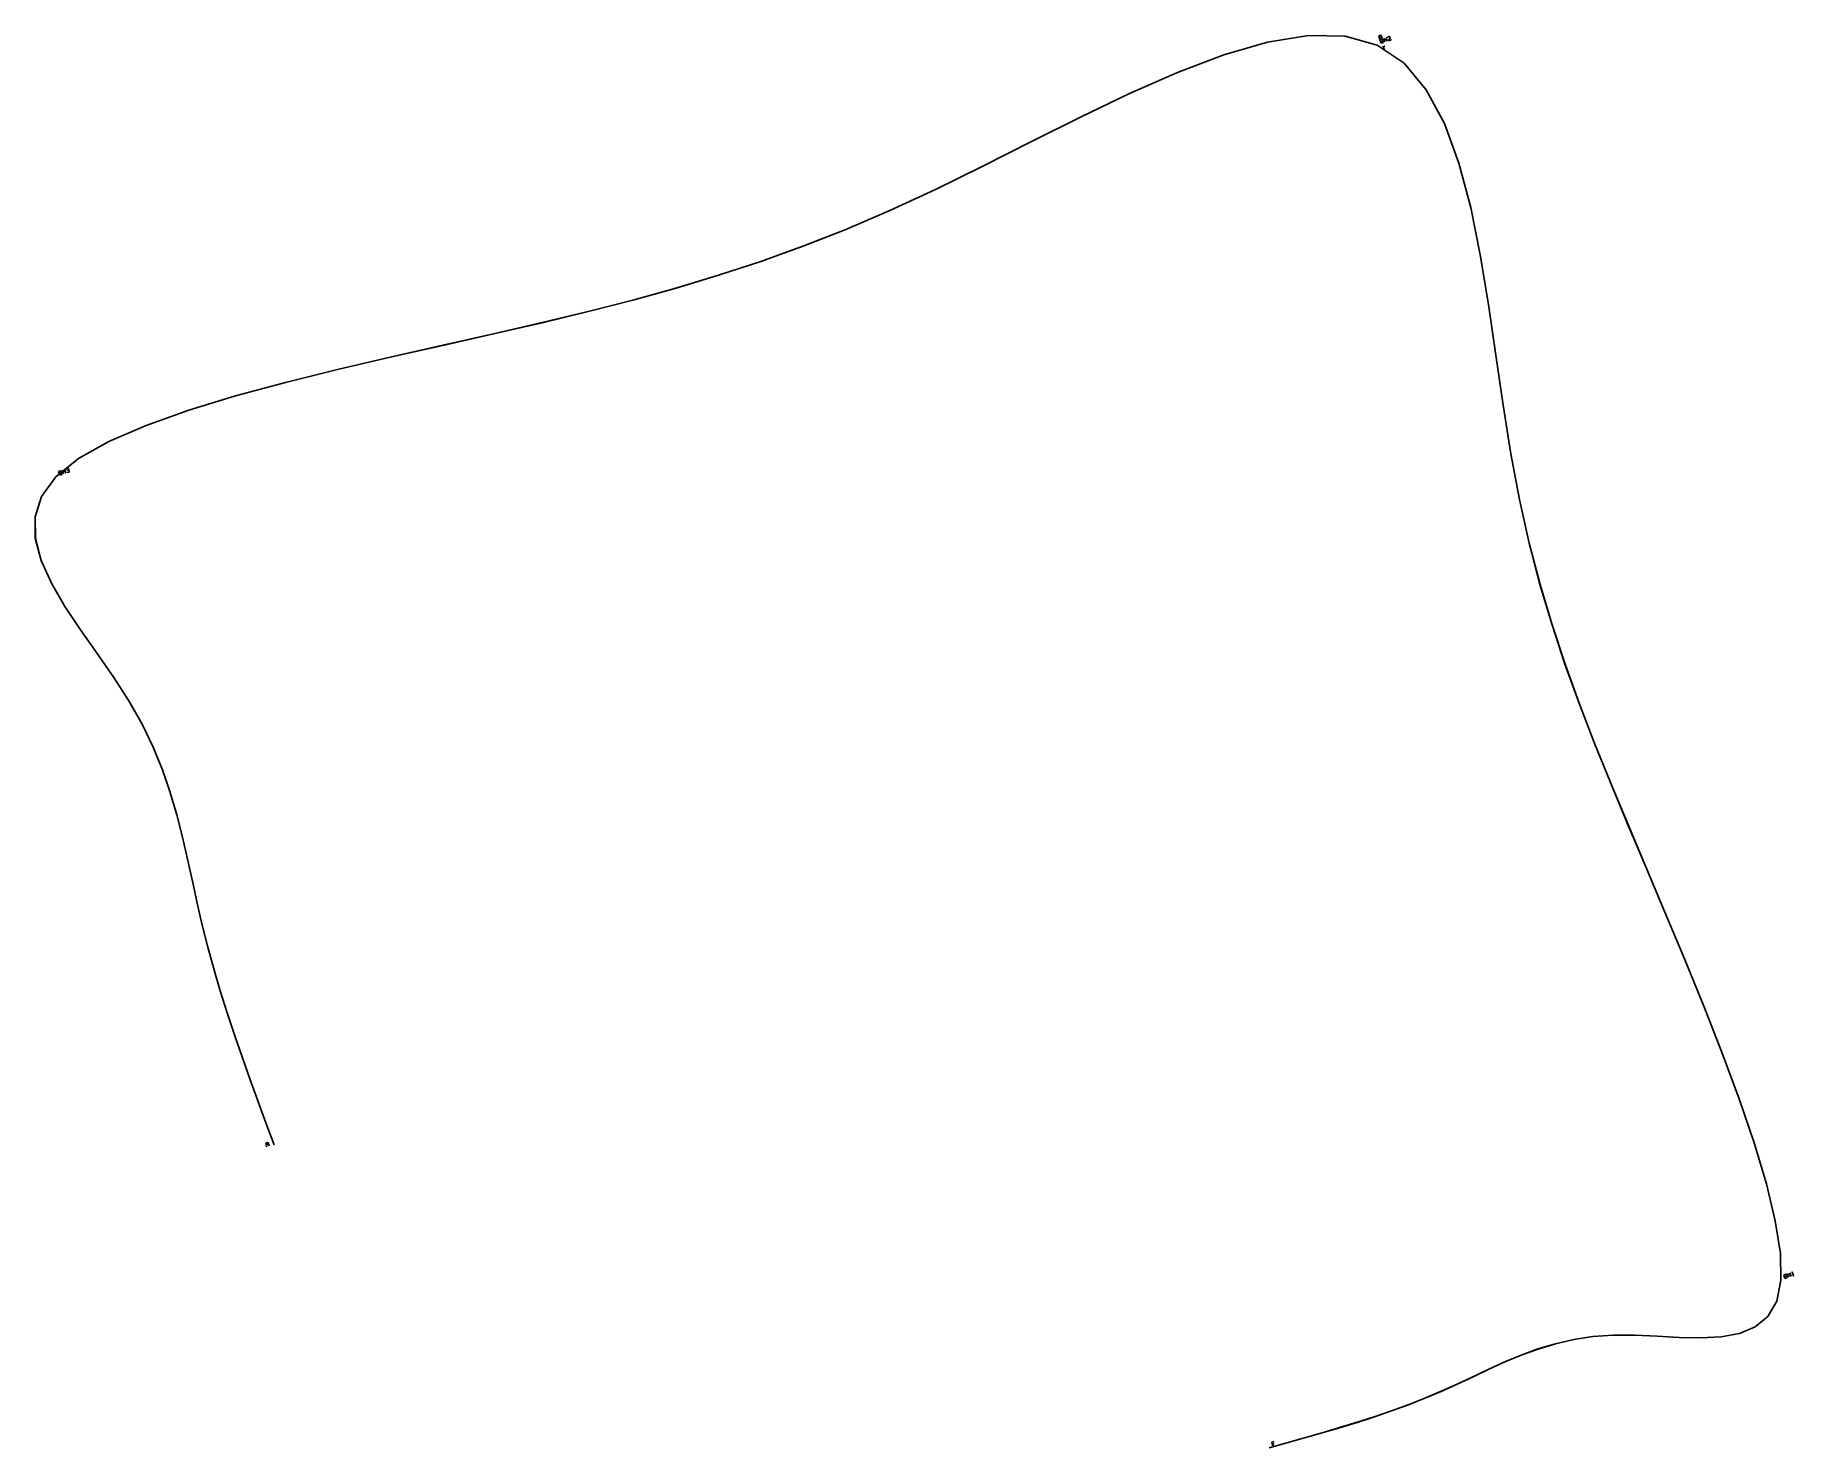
# Model space of a CAD drawing. Header units: metres. Extents: x -79 to 34, y 0 to 90.
import ezdxf

# ---------------------------------------------------------------- set-up
doc = ezdxf.new("R2010")
doc.units = ezdxf.units.M

msp = doc.modelspace()

# ---------------------------------------------------------------- linework, layer by layer
for p, q in [((2.52, 90.44), (-0.09, 90.01)), ((-0.09, 90.01), (2.52, 90.44)), ((4.87, 90.4), (2.52, 90.44)), ((2.52, 90.44), (4.87, 90.4)), ((6.92, 89.83), (4.87, 90.4)), ((4.87, 90.4), (6.92, 89.83)), ((7.03, 90.42), (7.14, 90.46)), ((7.1, 90.19), (7.03, 90.42)), ((7.18, 90.34), (7.07, 90.3)), ((7.07, 90.3), (7.18, 90.34)), ((7.1, 90.19), (7.22, 90.22)), ((7.22, 90.22), (7.1, 90.19)), ((7.18, 89.95), (7.1, 90.19)), ((7.14, 90.46), (7.19, 90.44)), ((7.26, 90.11), (7.14, 90.07)), ((7.14, 90.07), (7.26, 90.11)), ((7.2, 90.39), (7.18, 90.34)), ((7.18, 90.34), (7.23, 90.33)), ((7.19, 90.44), (7.2, 90.39)), ((7.24, 90.27), (7.22, 90.22)), ((7.22, 90.22), (7.26, 90.21)), ((7.23, 90.33), (7.24, 90.27)), ((7.26, 90.21), (7.28, 90.15)), ((7.28, 90.15), (7.26, 90.11)), ((7.26, 90.11), (7.3, 90.09)), ((7.34, 90.27), (7.42, 90.03)), ((7.38, 90.15), (7.53, 90.19)), ((7.42, 90.03), (7.38, 90.15)), ((7.57, 90.08), (7.49, 90.31)), ((7.53, 90.19), (7.57, 90.08)), ((7.59, 90.31), (7.61, 90.35)), ((7.61, 90.35), (7.7, 90.38)), ((7.74, 90.26), (7.66, 90.1)), ((7.66, 90.1), (7.81, 90.15)), ((7.7, 90.38), (7.74, 90.36)), ((7.74, 90.36), (7.76, 90.3)), ((7.76, 90.3), (7.74, 90.26)), ((7.81, 90.15), (7.8, 90.18)), ((-2.9, 89.2), (-5.86, 88.08)), ((-5.86, 88.08), (-2.9, 89.2)), ((-0.09, 90.01), (-2.9, 89.2)), ((-2.9, 89.2), (-0.09, 90.01)), ((6.92, 89.83), (6.92, 89.83)), ((8.65, 88.67), (6.92, 89.83)), ((6.92, 89.83), (6.92, 89.83)), ((6.92, 89.83), (6.92, 89.83)), ((6.92, 89.83), (6.92, 89.83)), ((6.92, 89.83), (6.92, 89.83)), ((6.92, 89.83), (8.65, 88.67)), ((7.3, 89.99), (7.18, 89.95)), ((7.26, 89.71), (7.41, 89.76)), ((7.3, 90.09), (7.32, 90.03)), ((7.32, 90.03), (7.3, 89.99)), ((7.41, 89.76), (7.32, 89.73)), ((7.32, 89.73), (7.4, 89.49)), ((-5.86, 88.08), (-8.94, 86.72)), ((-8.94, 86.72), (-5.86, 88.08)), ((10.07, 86.97), (8.65, 88.67)), ((8.65, 88.67), (10.07, 86.97)), ((-8.94, 86.72), (-12.07, 85.22)), ((-12.07, 85.22), (-8.94, 86.72)), ((11.23, 84.8), (10.07, 86.97)), ((10.07, 86.97), (11.23, 84.8)), ((-12.07, 85.22), (-15.22, 83.65)), ((-15.22, 83.65), (-12.07, 85.22)), ((12.16, 82.27), (11.23, 84.8)), ((11.23, 84.8), (12.16, 82.27)), ((-15.22, 83.65), (-18.33, 82.08)), ((-18.33, 82.08), (-15.22, 83.65)), ((12.92, 79.43), (12.16, 82.27)), ((12.16, 82.27), (12.92, 79.43)), ((-18.33, 82.08), (-21.36, 80.59)), ((-21.36, 80.59), (-18.33, 82.08)), ((-21.36, 80.59), (-24.28, 79.23)), ((-24.28, 79.24), (-21.36, 80.59)), ((-21.36, 80.59), (-21.36, 80.59)), ((-21.36, 80.59), (-21.36, 80.59)), ((-21.36, 80.59), (-21.36, 80.59)), ((-21.36, 80.59), (-21.36, 80.59)), ((-21.36, 80.59), (-21.36, 80.59)), ((-27.1, 78.03), (-24.28, 79.24)), ((-24.28, 79.23), (-27.1, 78.03)), ((13.53, 76.39), (12.92, 79.43)), ((12.92, 79.43), (13.53, 76.39)), ((-29.85, 76.95), (-27.1, 78.03)), ((-27.1, 78.03), (-29.84, 76.95)), ((-29.84, 76.95), (-32.55, 75.97)), ((-32.55, 75.98), (-29.85, 76.95)), ((-35.25, 75.09), (-32.55, 75.98)), ((-32.55, 75.97), (-35.25, 75.09)), ((14.06, 73.21), (13.53, 76.39)), ((13.53, 76.39), (14.06, 73.21)), ((-37.98, 74.27), (-35.25, 75.09)), ((-35.25, 75.09), (-37.97, 74.26)), ((-40.75, 73.5), (-43.6, 72.77)), ((-43.6, 72.77), (-40.75, 73.5)), ((-40.75, 73.5), (-37.98, 74.27)), ((-37.97, 74.26), (-40.75, 73.5)), ((14.53, 69.97), (14.06, 73.21)), ((14.06, 73.21), (14.53, 69.97)), ((-43.6, 72.77), (-46.56, 72.05)), ((-46.56, 72.06), (-43.6, 72.77)), ((-49.66, 71.34), (-52.92, 70.6)), ((-52.92, 70.61), (-49.66, 71.34)), ((-49.66, 71.34), (-46.56, 72.06)), ((-46.56, 72.05), (-49.66, 71.34)), ((-49.66, 71.34), (-49.66, 71.34)), ((-49.66, 71.34), (-49.66, 71.34)), ((-49.66, 71.34), (-49.66, 71.34)), ((-49.66, 71.34), (-49.66, 71.34)), ((-49.66, 71.34), (-49.66, 71.34)), ((-59.66, 69.06), (-56.28, 69.85)), ((-56.28, 69.84), (-59.66, 69.06)), ((-56.28, 69.85), (-52.92, 70.61)), ((-52.92, 70.6), (-56.28, 69.84)), ((14.99, 66.76), (14.53, 69.97)), ((14.53, 69.97), (14.99, 66.76)), ((-59.66, 69.06), (-62.99, 68.23)), ((-62.99, 68.23), (-59.66, 69.06)), ((-62.99, 68.23), (-66.18, 67.36)), ((-66.18, 67.36), (-62.99, 68.23)), ((-66.18, 67.36), (-69.18, 66.45)), ((-69.18, 66.45), (-66.18, 67.36)), ((15.48, 63.66), (14.99, 66.76)), ((14.99, 66.76), (15.48, 63.66)), ((-71.91, 65.47), (-74.29, 64.45)), ((-74.29, 64.45), (-71.91, 65.47)), ((-69.18, 66.45), (-71.91, 65.47)), ((-71.91, 65.47), (-69.18, 66.45)), ((-74.29, 64.45), (-76.24, 63.35)), ((-76.24, 63.35), (-74.29, 64.45)), ((-76.24, 63.35), (-77.7, 62.18)), ((-77.7, 62.18), (-76.24, 63.35)), ((15.48, 63.66), (15.48, 63.66)), ((16.03, 60.73), (15.48, 63.66)), ((15.48, 63.66), (15.48, 63.66)), ((15.48, 63.66), (15.48, 63.66)), ((15.48, 63.66), (15.48, 63.66)), ((15.48, 63.66), (15.48, 63.66)), ((15.48, 63.66), (16.04, 60.73)), ((-77.7, 62.18), (-78.61, 60.93)), ((-78.61, 60.93), (-77.7, 62.18)), ((-77.7, 62.18), (-77.7, 62.18)), ((-77.7, 62.18), (-77.7, 62.18)), ((-77.7, 62.18), (-77.7, 62.18)), ((-77.7, 62.18), (-77.7, 62.18)), ((-77.7, 62.18), (-77.7, 62.18)), ((-77.52, 62.53), (-77.4, 62.57)), ((-77.44, 62.29), (-77.52, 62.53)), ((-77.36, 62.46), (-77.48, 62.41)), ((-77.48, 62.41), (-77.36, 62.46)), ((-77.32, 62.33), (-77.44, 62.29)), ((-77.4, 62.57), (-77.36, 62.55)), ((-77.36, 62.55), (-77.34, 62.49)), ((-77.34, 62.49), (-77.36, 62.46)), ((-77.36, 62.46), (-77.32, 62.43)), ((-77.32, 62.43), (-77.3, 62.37)), ((-77.3, 62.37), (-77.32, 62.33)), ((-77.28, 62.61), (-77.2, 62.37)), ((-77.24, 62.49), (-77.09, 62.54)), ((-77.2, 62.37), (-77.24, 62.49)), ((-77.05, 62.42), (-77.13, 62.66)), ((-77.09, 62.54), (-77.05, 62.42)), ((-77.03, 62.66), (-77.02, 62.7)), ((-77.02, 62.7), (-76.93, 62.73)), ((-76.89, 62.61), (-76.98, 62.58)), ((-76.98, 62.58), (-76.89, 62.61)), ((-76.94, 62.46), (-76.97, 62.48)), ((-76.85, 62.49), (-76.94, 62.46)), ((-76.93, 62.73), (-76.89, 62.71)), ((-76.89, 62.71), (-76.87, 62.65)), ((-76.87, 62.65), (-76.89, 62.61)), ((-76.89, 62.61), (-76.85, 62.59)), ((-76.85, 62.59), (-76.83, 62.53)), ((-76.83, 62.53), (-76.85, 62.49)), ((-78.61, 60.93), (-79.02, 59.62)), ((-79.02, 59.62), (-78.61, 60.93)), ((16.65, 57.94), (16.03, 60.73)), ((16.04, 60.73), (16.66, 57.94)), ((-79.02, 59.62), (-79, 58.25)), ((-79.01, 58.25), (-79.02, 59.62)), ((-78.63, 56.83), (-79.01, 58.25)), ((-79, 58.25), (-78.63, 56.83)), ((17.35, 55.28), (16.65, 57.94)), ((16.66, 57.94), (17.36, 55.28)), ((-78.63, 56.83), (-77.98, 55.37)), ((-77.98, 55.37), (-78.63, 56.83)), ((-77.98, 55.37), (-77.12, 53.88)), ((-77.12, 53.88), (-77.98, 55.37)), ((18.12, 52.71), (17.35, 55.28)), ((17.36, 55.28), (18.12, 52.71)), ((-77.12, 53.88), (-76.11, 52.38)), ((-76.11, 52.38), (-77.12, 53.88)), ((-76.11, 52.38), (-75.05, 50.86)), ((-75.05, 50.86), (-76.11, 52.38)), ((18.95, 50.19), (18.12, 52.71)), ((18.12, 52.71), (18.96, 50.19)), ((-75.05, 50.86), (-73.99, 49.34)), ((-73.99, 49.34), (-75.05, 50.86)), ((19.85, 47.69), (18.95, 50.19)), ((18.96, 50.19), (19.86, 47.69)), ((-73.99, 49.34), (-73.01, 47.84)), ((-73.01, 47.84), (-73.99, 49.34)), ((-73.01, 47.84), (-73.01, 47.84)), ((-73.01, 47.84), (-73.01, 47.84)), ((-73.01, 47.84), (-73.01, 47.84)), ((-73.01, 47.84), (-72.17, 46.35)), ((-72.17, 46.35), (-73.01, 47.84)), ((-73.01, 47.84), (-73.01, 47.84)), ((-73.01, 47.84), (-73.01, 47.84)), ((20.82, 45.17), (19.85, 47.69)), ((19.86, 47.69), (20.83, 45.17)), ((-72.17, 46.35), (-71.46, 44.87)), ((-71.46, 44.87), (-72.17, 46.35)), ((21.86, 42.61), (20.82, 45.17)), ((20.83, 45.17), (21.86, 42.61)), ((-71.46, 44.87), (-70.87, 43.41)), ((-70.87, 43.41), (-71.46, 44.87)), ((-70.87, 43.41), (-70.37, 41.97)), ((-70.37, 41.97), (-70.87, 43.41)), ((-70.37, 41.97), (-69.95, 40.54)), ((-69.95, 40.54), (-70.37, 41.97)), ((22.96, 39.96), (21.86, 42.61)), ((21.86, 42.61), (22.97, 39.96)), ((-69.95, 40.54), (-69.58, 39.11)), ((-69.58, 39.11), (-69.95, 40.54)), ((24.13, 37.2), (22.96, 39.96)), ((22.97, 39.96), (24.13, 37.2)), ((-69.58, 39.11), (-69.26, 37.7)), ((-69.26, 37.7), (-69.58, 39.11)), ((-69.26, 37.7), (-68.95, 36.29)), ((-68.95, 36.29), (-69.26, 37.7)), ((24.13, 37.2), (24.13, 37.2)), ((25.35, 34.3), (24.13, 37.2)), ((24.13, 37.2), (24.13, 37.2)), ((24.13, 37.2), (24.13, 37.2)), ((24.13, 37.2), (24.13, 37.2)), ((24.13, 37.2), (24.13, 37.2)), ((24.13, 37.2), (25.35, 34.3)), ((-68.95, 36.29), (-68.64, 34.88)), ((-68.65, 34.88), (-68.95, 36.29)), ((-68.32, 33.48), (-68.65, 34.88)), ((-68.64, 34.88), (-68.32, 33.48)), ((26.6, 31.31), (25.35, 34.3)), ((25.35, 34.3), (26.6, 31.31)), ((-68.32, 33.48), (-68.32, 33.48)), ((-68.32, 33.48), (-68.32, 33.48)), ((-68.32, 33.48), (-68.32, 33.48)), ((-68.32, 33.48), (-67.97, 32.07)), ((-67.97, 32.07), (-68.32, 33.48)), ((-68.32, 33.48), (-68.32, 33.48)), ((-68.32, 33.48), (-68.32, 33.48)), ((-67.97, 32.07), (-67.58, 30.67)), ((-67.58, 30.67), (-67.97, 32.07)), ((-67.58, 30.67), (-67.16, 29.26)), ((-67.16, 29.26), (-67.58, 30.67)), ((27.84, 28.28), (26.6, 31.31)), ((26.6, 31.31), (27.84, 28.29)), ((-67.16, 29.26), (-66.72, 27.85)), ((-66.72, 27.85), (-67.16, 29.26)), ((27.84, 28.29), (29.02, 25.27)), ((29.01, 25.27), (27.84, 28.28)), ((-66.72, 27.85), (-66.26, 26.44)), ((-66.26, 26.44), (-66.72, 27.85)), ((-66.26, 26.44), (-65.77, 25.04)), ((-65.77, 25.04), (-66.26, 26.44)), ((-65.77, 25.04), (-65.27, 23.63)), ((-65.27, 23.63), (-65.77, 25.04)), ((30.1, 22.34), (29.01, 25.27)), ((29.02, 25.27), (30.1, 22.34)), ((-65.27, 23.63), (-64.76, 22.22)), ((-64.76, 22.22), (-65.27, 23.63)), ((-64.76, 22.22), (-64.25, 20.81)), ((-64.25, 20.81), (-64.76, 22.22)), ((31.06, 19.53), (30.1, 22.34)), ((30.1, 22.34), (31.06, 19.53)), ((-64.25, 20.81), (-63.72, 19.4)), ((-63.72, 19.4), (-64.25, 20.81)), ((-64.25, 19.49), (-64.23, 19.53)), ((-64.18, 19.28), (-64.25, 19.49)), ((-64.23, 19.53), (-64.14, 19.56)), ((-64.07, 19.46), (-64.22, 19.41)), ((-64.22, 19.41), (-64.07, 19.46)), ((-64.14, 19.56), (-64.1, 19.55)), ((-64.1, 19.55), (-64.07, 19.46)), ((-64.07, 19.46), (-64.03, 19.33)), ((-63.72, 19.4), (-63.72, 19.4)), ((-63.72, 19.4), (-63.72, 19.4)), ((-63.72, 19.4), (-63.72, 19.4)), ((31.85, 16.91), (31.06, 19.53)), ((31.06, 19.53), (31.85, 16.91)), ((32.42, 14.54), (31.85, 16.91)), ((31.85, 16.91), (32.42, 14.54)), ((32.75, 12.45), (32.42, 14.54)), ((32.42, 14.54), (32.75, 12.45)), ((32.78, 10.73), (32.75, 12.45)), ((32.75, 12.45), (32.78, 10.73)), ((32.51, 9.39), (32.78, 10.73)), ((32.78, 10.73), (32.51, 9.39)), ((32.78, 10.73), (32.78, 10.73)), ((32.78, 10.73), (32.78, 10.73)), ((32.78, 10.73), (32.78, 10.73)), ((32.78, 10.73), (32.78, 10.73)), ((32.78, 10.73), (32.78, 10.73)), ((32.96, 11.08), (33.08, 11.12)), ((33.04, 10.84), (32.96, 11.08)), ((33.12, 11), (33, 10.96)), ((33, 10.96), (33.12, 11)), ((33.16, 10.88), (33.04, 10.84)), ((33.08, 11.12), (33.12, 11.1)), ((33.12, 11.1), (33.14, 11.04)), ((33.14, 11.04), (33.12, 11)), ((33.12, 11), (33.16, 10.98)), ((33.16, 10.98), (33.18, 10.93)), ((33.18, 10.93), (33.16, 10.88)), ((33.2, 11.16), (33.28, 10.92)), ((33.24, 11.04), (33.39, 11.09)), ((33.28, 10.92), (33.24, 11.04)), ((33.43, 10.97), (33.35, 11.21)), ((33.39, 11.09), (33.43, 10.97)), ((33.48, 11.22), (33.5, 11.26)), ((33.5, 11.26), (33.58, 11.02)), ((33.55, 11.01), (33.61, 11.03)), ((33.58, 11.02), (33.55, 11.01)), ((31.94, 8.41), (32.51, 9.39)), ((32.51, 9.39), (31.94, 8.41)), ((31.14, 7.74), (31.94, 8.41)), ((31.94, 8.41), (31.14, 7.74)), ((18.34, 6.67), (19.51, 6.94)), ((19.51, 6.94), (18.34, 6.66)), ((19.51, 6.94), (20.74, 7.13)), ((20.74, 7.12), (19.51, 6.94)), ((20.74, 7.13), (22.05, 7.22)), ((22.05, 7.22), (20.74, 7.12)), ((22.05, 7.22), (22.05, 7.22)), ((22.05, 7.22), (22.05, 7.22)), ((22.05, 7.22), (22.05, 7.22)), ((22.05, 7.22), (23.42, 7.21)), ((23.42, 7.21), (22.05, 7.22)), ((22.05, 7.22), (22.05, 7.22)), ((22.05, 7.22), (22.05, 7.22)), ((23.42, 7.21), (24.85, 7.14)), ((24.85, 7.14), (23.42, 7.21)), ((24.85, 7.14), (26.27, 7.07)), ((26.27, 7.07), (24.85, 7.14)), ((26.27, 7.07), (27.64, 7.04)), ((27.64, 7.04), (26.27, 7.07)), ((27.64, 7.04), (28.95, 7.11)), ((28.95, 7.11), (27.64, 7.04)), ((28.95, 7.11), (30.12, 7.33)), ((30.12, 7.32), (28.95, 7.11)), ((30.12, 7.33), (31.14, 7.74)), ((31.14, 7.74), (30.12, 7.32)), ((15.1, 5.5), (16.15, 5.94)), ((16.15, 5.93), (15.1, 5.5)), ((16.15, 5.94), (17.22, 6.33)), ((17.23, 6.32), (16.15, 5.93)), ((17.22, 6.33), (18.34, 6.67)), ((18.34, 6.66), (17.23, 6.32)), ((12.04, 4.08), (13.06, 4.55)), ((13.07, 4.55), (12.05, 4.07)), ((13.06, 4.55), (14.08, 5.03)), ((14.08, 5.03), (13.07, 4.55)), ((14.08, 5.03), (15.1, 5.5)), ((15.1, 5.5), (14.08, 5.03)), ((9.98, 3.18), (11.02, 3.62)), ((11.02, 3.61), (9.98, 3.17)), ((11.02, 3.62), (12.04, 4.08)), ((12.05, 4.07), (11.02, 3.61)), ((11.02, 3.61), (11.02, 3.62)), ((11.02, 3.62), (11.02, 3.62)), ((11.02, 3.62), (11.02, 3.62)), ((11.02, 3.61), (11.02, 3.61)), ((11.02, 3.61), (11.02, 3.61)), ((6.74, 1.99), (7.84, 2.37)), ((7.84, 2.36), (6.75, 1.99)), ((7.84, 2.37), (8.91, 2.76)), ((8.92, 2.75), (7.84, 2.36)), ((8.91, 2.76), (9.98, 3.18)), ((9.98, 3.17), (8.92, 2.75)), ((3.4, 0.96), (4.52, 1.3)), ((4.52, 1.29), (3.4, 0.95)), ((4.52, 1.3), (5.64, 1.64)), ((5.64, 1.63), (4.52, 1.29)), ((5.64, 1.64), (6.74, 1.99)), ((6.75, 1.99), (5.64, 1.63)), ((0, 0.01), (1.13, 0.32)), ((1.13, 0.31), (0, 0)), ((0, 0), (0, 0.01)), ((0, 0), (0, 0.01)), ((0, 0.01), (0, 0.01)), ((0, 0), (0, 0)), ((0.33, 0.41), (0.18, 0.36)), ((0.18, 0.36), (0.21, 0.24)), ((0.21, 0.24), (0.33, 0.28)), ((0.33, 0.28), (0.21, 0.24)), ((0.21, 0.24), (0.26, 0.12)), ((1.13, 0.32), (2.27, 0.64)), ((2.27, 0.63), (1.13, 0.31)), ((2.27, 0.64), (3.4, 0.96)), ((3.4, 0.95), (2.27, 0.63))]:
    msp.add_line(p, q)

doc.saveas('drawing.dxf')
